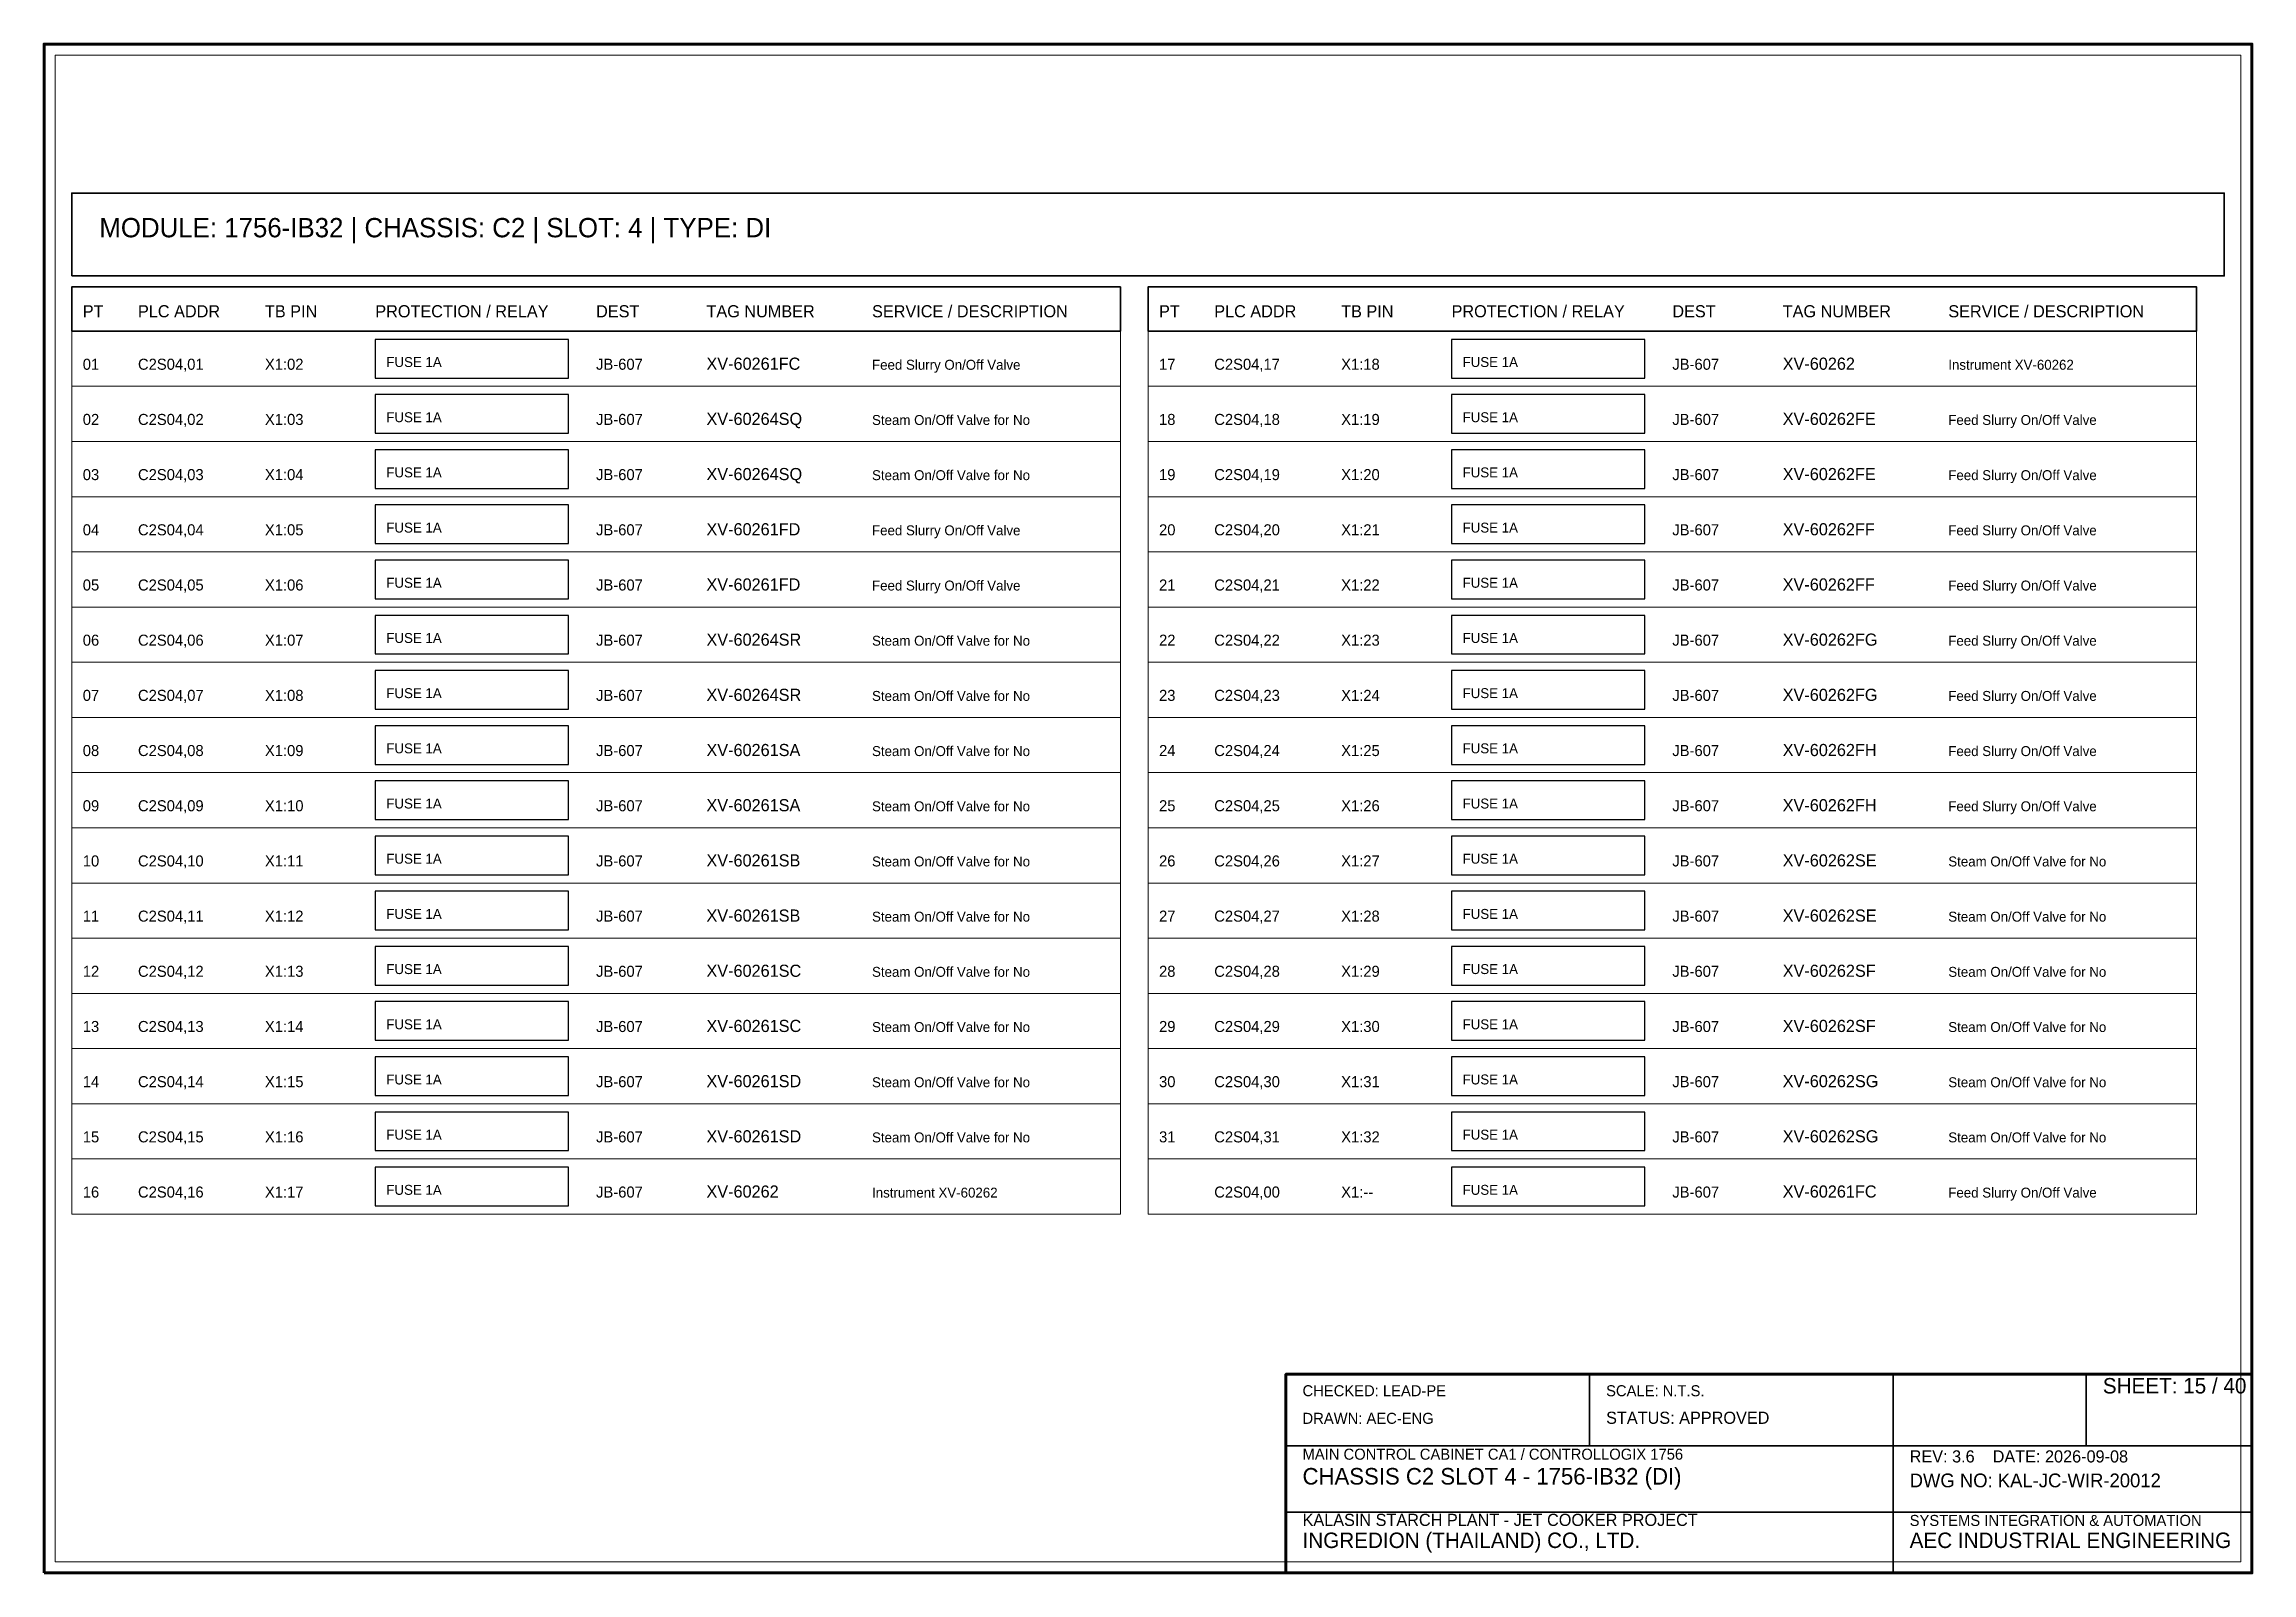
# Model space of a CAD drawing. Header units: millimetres. Extents: x 0 to 400, y 0 to 277.
import ezdxf

# ---------------------------------------------------------------- set-up
doc = ezdxf.new("R2010")
doc.units = ezdxf.units.MM
for name, color, linetype, lineweight in [('0_BORDER', 7, 'Continuous', 70), ('0_TITLE_BLOCK', 4, 'Continuous', 35), ('IE-CABLE', 6, 'Continuous', 25), ('IE-EQUIP', 2, 'Continuous', 35), ('IE-WIRE', 1, 'Continuous', 25), ('NOTATIONS', 8, 'Continuous', 18), ('TER', 3, 'Continuous', 35), ('TEXTS', 7, 'Continuous', 25)]:
    doc.layers.add(name, color=color, linetype=linetype, lineweight=lineweight)

msp = doc.modelspace()

# ---------------------------------------------------------------- linework, layer by layer
at = {"layer": '0_BORDER'}
for points in [[(0, 0), (400, 0), (400, 277), (0, 277)], [(225, 0), (400, 0), (400, 36), (225, 36)]]:
    msp.add_lwpolyline(points, close=True, dxfattribs=at)
at = {"layer": '0_TITLE_BLOCK'}
for p, q in [((280, 23), (280, 36)), ((335, 23), (335, 36)), ((370, 23), (370, 36)), ((225, 23), (400, 23)), ((335, 0), (335, 23)), ((225, 11), (400, 11))]:
    msp.add_line(p, q, dxfattribs=at)
for points in [[(5, 225), (195, 225), (195, 233), (5, 233)], [(200, 225), (390, 225), (390, 233), (200, 233)]]:
    msp.add_lwpolyline(points, close=True, dxfattribs=at)
at = {"layer": 'IE-EQUIP'}
msp.add_lwpolyline([(5, 235), (395, 235), (395, 250), (5, 250)], close=True, dxfattribs=at)
at = {"layer": 'IE-WIRE'}
for points in [[(60, 216.5), (95, 216.5), (95, 223.5), (60, 223.5)], [(255, 216.5), (290, 216.5), (290, 223.5), (255, 223.5)], [(60, 206.5), (95, 206.5), (95, 213.5), (60, 213.5)], [(255, 206.5), (290, 206.5), (290, 213.5), (255, 213.5)], [(60, 196.5), (95, 196.5), (95, 203.5), (60, 203.5)], [(255, 196.5), (290, 196.5), (290, 203.5), (255, 203.5)], [(60, 186.5), (95, 186.5), (95, 193.5), (60, 193.5)], [(255, 186.5), (290, 186.5), (290, 193.5), (255, 193.5)], [(60, 176.5), (95, 176.5), (95, 183.5), (60, 183.5)], [(255, 176.5), (290, 176.5), (290, 183.5), (255, 183.5)], [(60, 166.5), (95, 166.5), (95, 173.5), (60, 173.5)], [(255, 166.5), (290, 166.5), (290, 173.5), (255, 173.5)], [(60, 156.5), (95, 156.5), (95, 163.5), (60, 163.5)], [(255, 156.5), (290, 156.5), (290, 163.5), (255, 163.5)], [(60, 146.5), (95, 146.5), (95, 153.5), (60, 153.5)], [(255, 146.5), (290, 146.5), (290, 153.5), (255, 153.5)], [(60, 136.5), (95, 136.5), (95, 143.5), (60, 143.5)], [(255, 136.5), (290, 136.5), (290, 143.5), (255, 143.5)], [(60, 126.5), (95, 126.5), (95, 133.5), (60, 133.5)], [(255, 126.5), (290, 126.5), (290, 133.5), (255, 133.5)], [(60, 116.5), (95, 116.5), (95, 123.5), (60, 123.5)], [(255, 116.5), (290, 116.5), (290, 123.5), (255, 123.5)], [(60, 106.5), (95, 106.5), (95, 113.5), (60, 113.5)], [(255, 106.5), (290, 106.5), (290, 113.5), (255, 113.5)], [(60, 96.5), (95, 96.5), (95, 103.5), (60, 103.5)], [(255, 96.5), (290, 96.5), (290, 103.5), (255, 103.5)], [(60, 86.5), (95, 86.5), (95, 93.5), (60, 93.5)], [(255, 86.5), (290, 86.5), (290, 93.5), (255, 93.5)], [(60, 76.5), (95, 76.5), (95, 83.5), (60, 83.5)], [(255, 76.5), (290, 76.5), (290, 83.5), (255, 83.5)], [(60, 66.5), (95, 66.5), (95, 73.5), (60, 73.5)], [(255, 66.5), (290, 66.5), (290, 73.5), (255, 73.5)]]:
    msp.add_lwpolyline(points, close=True, dxfattribs=at)
at = {"layer": 'NOTATIONS'}
for points in [[(2, 2), (398, 2), (398, 275), (2, 275)], [(5, 215), (195, 215), (195, 225), (5, 225)], [(200, 215), (390, 215), (390, 225), (200, 225)], [(5, 205), (195, 205), (195, 215), (5, 215)], [(200, 205), (390, 205), (390, 215), (200, 215)], [(5, 195), (195, 195), (195, 205), (5, 205)], [(200, 195), (390, 195), (390, 205), (200, 205)], [(5, 185), (195, 185), (195, 195), (5, 195)], [(200, 185), (390, 185), (390, 195), (200, 195)], [(5, 175), (195, 175), (195, 185), (5, 185)], [(200, 175), (390, 175), (390, 185), (200, 185)], [(5, 165), (195, 165), (195, 175), (5, 175)], [(200, 165), (390, 165), (390, 175), (200, 175)], [(5, 155), (195, 155), (195, 165), (5, 165)], [(200, 155), (390, 155), (390, 165), (200, 165)], [(5, 145), (195, 145), (195, 155), (5, 155)], [(200, 145), (390, 145), (390, 155), (200, 155)], [(5, 135), (195, 135), (195, 145), (5, 145)], [(200, 135), (390, 135), (390, 145), (200, 145)], [(5, 125), (195, 125), (195, 135), (5, 135)], [(200, 125), (390, 125), (390, 135), (200, 135)], [(5, 115), (195, 115), (195, 125), (5, 125)], [(200, 115), (390, 115), (390, 125), (200, 125)], [(5, 105), (195, 105), (195, 115), (5, 115)], [(200, 105), (390, 105), (390, 115), (200, 115)], [(5, 95), (195, 95), (195, 105), (5, 105)], [(200, 95), (390, 95), (390, 105), (200, 105)], [(5, 85), (195, 85), (195, 95), (5, 95)], [(200, 85), (390, 85), (390, 95), (200, 95)], [(5, 75), (195, 75), (195, 85), (5, 85)], [(200, 75), (390, 75), (390, 85), (200, 85)], [(5, 65), (195, 65), (195, 75), (5, 75)], [(200, 65), (390, 65), (390, 75), (200, 75)]]:
    msp.add_lwpolyline(points, close=True, dxfattribs=at)

# ---------------------------------------------------------------- texts
at = {"layer": '0_TITLE_BLOCK'}
for s, height, p in [('MODULE: 1756-IB32 | CHASSIS: C2 | SLOT: 4 | TYPE: DI', 3.5, (10, 242)), ('PT', 2.2, (7, 227.5)), ('PLC ADDR', 2.2, (17, 227.5)), ('TB PIN', 2.2, (40, 227.5)), ('PROTECTION / RELAY', 2.2, (60, 227.5)), ('DEST', 2.2, (100, 227.5)), ('TAG NUMBER', 2.2, (120, 227.5)), ('SERVICE / DESCRIPTION', 2.2, (150, 227.5)), ('PT', 2.2, (202, 227.5)), ('PLC ADDR', 2.2, (212, 227.5)), ('TB PIN', 2.2, (235, 227.5)), ('PROTECTION / RELAY', 2.2, (255, 227.5)), ('DEST', 2.2, (295, 227.5)), ('TAG NUMBER', 2.2, (315, 227.5)), ('SERVICE / DESCRIPTION', 2.2, (345, 227.5)), ('SHEET: 15 / 40', 2.8, (373, 32.5)), ('STATUS: APPROVED', 2.2, (283, 27)), ('CHASSIS C2 SLOT 4 - 1756-IB32 (DI)', 3, (228, 16)), ('INGREDION (THAILAND) CO., LTD.', 2.8, (228, 4.5)), ('AEC INDUSTRIAL ENGINEERING', 2.8, (338, 4.5))]:
    msp.add_text(s, height=height, dxfattribs=at).set_placement(p)
at = {"layer": 'IE-CABLE'}
for p in [(100, 218), (295, 218), (100, 208), (295, 208), (100, 198), (295, 198), (100, 188), (295, 188), (100, 178), (295, 178), (100, 168), (295, 168), (100, 158), (295, 158), (100, 148), (295, 148), (100, 138), (295, 138), (100, 128), (295, 128), (100, 118), (295, 118), (100, 108), (295, 108), (100, 98), (295, 98), (100, 88), (295, 88), (100, 78), (295, 78), (100, 68), (295, 68)]:
    msp.add_text('JB-607', height=2, dxfattribs=at).set_placement(p)
at = {"layer": 'IE-WIRE'}
for p in [(62, 218.5), (257, 218.5), (62, 208.5), (257, 208.5), (62, 198.5), (257, 198.5), (62, 188.5), (257, 188.5), (62, 178.5), (257, 178.5), (62, 168.5), (257, 168.5), (62, 158.5), (257, 158.5), (62, 148.5), (257, 148.5), (62, 138.5), (257, 138.5), (62, 128.5), (257, 128.5), (62, 118.5), (257, 118.5), (62, 108.5), (257, 108.5), (62, 98.5), (257, 98.5), (62, 88.5), (257, 88.5), (62, 78.5), (257, 78.5), (62, 68.5), (257, 68.5)]:
    msp.add_text('FUSE 1A', height=1.8, dxfattribs=at).set_placement(p)
at = {"layer": 'TER'}
for s, p in [('X1:02', (40, 218)), ('X1:18', (235, 218)), ('X1:03', (40, 208)), ('X1:19', (235, 208)), ('X1:04', (40, 198)), ('X1:20', (235, 198)), ('X1:05', (40, 188)), ('X1:21', (235, 188)), ('X1:06', (40, 178)), ('X1:22', (235, 178)), ('X1:07', (40, 168)), ('X1:23', (235, 168)), ('X1:08', (40, 158)), ('X1:24', (235, 158)), ('X1:09', (40, 148)), ('X1:25', (235, 148)), ('X1:10', (40, 138)), ('X1:26', (235, 138)), ('X1:11', (40, 128)), ('X1:27', (235, 128)), ('X1:12', (40, 118)), ('X1:28', (235, 118)), ('X1:13', (40, 108)), ('X1:29', (235, 108)), ('X1:14', (40, 98)), ('X1:30', (235, 98)), ('X1:15', (40, 88)), ('X1:31', (235, 88)), ('X1:16', (40, 78)), ('X1:32', (235, 78)), ('X1:17', (40, 68)), ('X1:--', (235, 68))]:
    msp.add_text(s, height=2, dxfattribs=at).set_placement(p)
at = {"layer": 'TEXTS'}
for s, height, p in [('01', 2, (7, 218)), ('C2S04,01', 2, (17, 218)), ('XV-60261FC', 2.2, (120, 218)), ('17', 2, (202, 218)), ('C2S04,17', 2, (212, 218)), ('XV-60262', 2.2, (315, 218)), ('Feed Slurry On/Off Valve ', 1.8, (150, 218)), ('Instrument XV-60262', 1.8, (345, 218)), ('02', 2, (7, 208)), ('C2S04,02', 2, (17, 208)), ('XV-60264SQ', 2.2, (120, 208)), ('Steam On/Off Valve for No', 1.8, (150, 208)), ('18', 2, (202, 208)), ('C2S04,18', 2, (212, 208)), ('XV-60262FE', 2.2, (315, 208)), ('Feed Slurry On/Off Valve ', 1.8, (345, 208)), ('03', 2, (7, 198)), ('C2S04,03', 2, (17, 198)), ('XV-60264SQ', 2.2, (120, 198)), ('19', 2, (202, 198)), ('C2S04,19', 2, (212, 198)), ('XV-60262FE', 2.2, (315, 198)), ('Steam On/Off Valve for No', 1.8, (150, 198)), ('Feed Slurry On/Off Valve ', 1.8, (345, 198)), ('04', 2, (7, 188)), ('C2S04,04', 2, (17, 188)), ('XV-60261FD', 2.2, (120, 188)), ('Feed Slurry On/Off Valve ', 1.8, (150, 188)), ('20', 2, (202, 188)), ('C2S04,20', 2, (212, 188)), ('XV-60262FF', 2.2, (315, 188)), ('Feed Slurry On/Off Valve ', 1.8, (345, 188)), ('05', 2, (7, 178)), ('C2S04,05', 2, (17, 178)), ('XV-60261FD', 2.2, (120, 178)), ('21', 2, (202, 178)), ('C2S04,21', 2, (212, 178)), ('XV-60262FF', 2.2, (315, 178)), ('Feed Slurry On/Off Valve ', 1.8, (150, 178)), ('Feed Slurry On/Off Valve ', 1.8, (345, 178)), ('06', 2, (7, 168)), ('C2S04,06', 2, (17, 168)), ('XV-60264SR', 2.2, (120, 168)), ('Steam On/Off Valve for No', 1.8, (150, 168)), ('22', 2, (202, 168)), ('C2S04,22', 2, (212, 168)), ('XV-60262FG', 2.2, (315, 168)), ('Feed Slurry On/Off Valve ', 1.8, (345, 168)), ('07', 2, (7, 158)), ('C2S04,07', 2, (17, 158)), ('XV-60264SR', 2.2, (120, 158)), ('23', 2, (202, 158)), ('C2S04,23', 2, (212, 158)), ('XV-60262FG', 2.2, (315, 158)), ('Steam On/Off Valve for No', 1.8, (150, 158)), ('Feed Slurry On/Off Valve ', 1.8, (345, 158)), ('08', 2, (7, 148)), ('C2S04,08', 2, (17, 148)), ('XV-60261SA', 2.2, (120, 148)), ('Steam On/Off Valve for No', 1.8, (150, 148)), ('24', 2, (202, 148)), ('C2S04,24', 2, (212, 148)), ('XV-60262FH', 2.2, (315, 148)), ('Feed Slurry On/Off Valve ', 1.8, (345, 148)), ('09', 2, (7, 138)), ('C2S04,09', 2, (17, 138)), ('XV-60261SA', 2.2, (120, 138)), ('25', 2, (202, 138)), ('C2S04,25', 2, (212, 138)), ('XV-60262FH', 2.2, (315, 138)), ('Steam On/Off Valve for No', 1.8, (150, 138)), ('Feed Slurry On/Off Valve ', 1.8, (345, 138)), ('10', 2, (7, 128)), ('C2S04,10', 2, (17, 128)), ('XV-60261SB', 2.2, (120, 128)), ('Steam On/Off Valve for No', 1.8, (150, 128)), ('26', 2, (202, 128)), ('C2S04,26', 2, (212, 128)), ('XV-60262SE', 2.2, (315, 128)), ('Steam On/Off Valve for No', 1.8, (345, 128)), ('11', 2, (7, 118)), ('C2S04,11', 2, (17, 118)), ('XV-60261SB', 2.2, (120, 118)), ('27', 2, (202, 118)), ('C2S04,27', 2, (212, 118)), ('XV-60262SE', 2.2, (315, 118)), ('Steam On/Off Valve for No', 1.8, (150, 118)), ('Steam On/Off Valve for No', 1.8, (345, 118)), ('12', 2, (7, 108)), ('C2S04,12', 2, (17, 108)), ('XV-60261SC', 2.2, (120, 108)), ('Steam On/Off Valve for No', 1.8, (150, 108)), ('28', 2, (202, 108)), ('C2S04,28', 2, (212, 108)), ('XV-60262SF', 2.2, (315, 108)), ('Steam On/Off Valve for No', 1.8, (345, 108)), ('13', 2, (7, 98)), ('C2S04,13', 2, (17, 98)), ('XV-60261SC', 2.2, (120, 98)), ('29', 2, (202, 98)), ('C2S04,29', 2, (212, 98)), ('XV-60262SF', 2.2, (315, 98)), ('Steam On/Off Valve for No', 1.8, (150, 98)), ('Steam On/Off Valve for No', 1.8, (345, 98)), ('14', 2, (7, 88)), ('C2S04,14', 2, (17, 88)), ('XV-60261SD', 2.2, (120, 88)), ('Steam On/Off Valve for No', 1.8, (150, 88)), ('30', 2, (202, 88)), ('C2S04,30', 2, (212, 88)), ('XV-60262SG', 2.2, (315, 88)), ('Steam On/Off Valve for No', 1.8, (345, 88)), ('15', 2, (7, 78)), ('C2S04,15', 2, (17, 78)), ('XV-60261SD', 2.2, (120, 78)), ('31', 2, (202, 78)), ('C2S04,31', 2, (212, 78)), ('XV-60262SG', 2.2, (315, 78)), ('Steam On/Off Valve for No', 1.8, (150, 78)), ('Steam On/Off Valve for No', 1.8, (345, 78)), ('16', 2, (7, 68)), ('C2S04,16', 2, (17, 68)), ('XV-60262', 2.2, (120, 68)), ('Instrument XV-60262', 1.8, (150, 68)), ('C2S04,00', 2, (212, 68)), ('XV-60261FC', 2.2, (315, 68)), ('Feed Slurry On/Off Valve ', 1.8, (345, 68)), ('CHECKED: LEAD-PE', 2, (228, 32)), ('SCALE: N.T.S.', 2, (283, 32)), ('DRAWN: AEC-ENG', 2, (228, 27)), ('MAIN CONTROL CABINET CA1 / CONTROLLOGIX 1756', 2, (228, 20.5)), ('REV: 3.6    DATE: 2026-09-08', 2.2, (338, 20)), ('DWG NO: KAL-JC-WIR-20012', 2.5, (338, 15.5)), ('KALASIN STARCH PLANT - JET COOKER PROJECT', 2.2, (228, 8.5)), ('SYSTEMS INTEGRATION & AUTOMATION', 2, (338, 8.5))]:
    msp.add_text(s, height=height, dxfattribs=at).set_placement(p)

doc.saveas('drawing.dxf')
